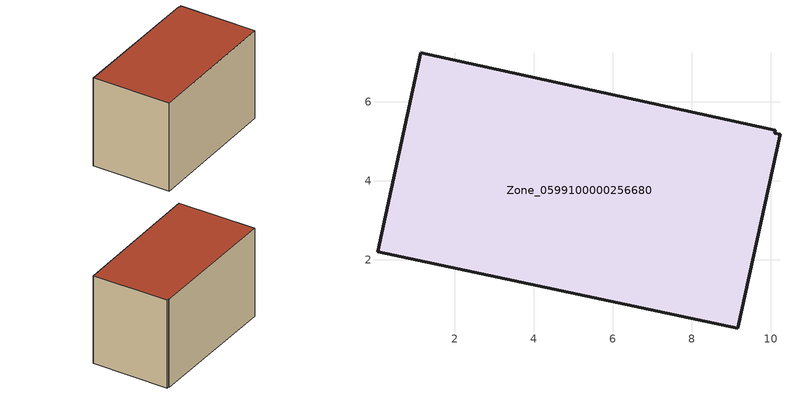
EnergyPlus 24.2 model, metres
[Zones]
Zone_0599100000256680
 floor ground (C_G): 0.05,2.2 1.14,7.23 10.11,5.27 10.1,5.2 10.23,5.17 9.17,0.27 z0
 wall outside (C_F): 10.1,5.2 10.11,5.27 1.14,7.23 0.05,2.2 9.17,0.27 10.23,5.17 10.1,5.2 z0:5.96
 roof outside (C_R): 1.14,7.23 0.05,2.2 9.17,0.27 10.23,5.17 10.1,5.2 10.11,5.27 z5.96
[BUILDING]
Pand.0599100000256680: North Axis=0; Terrain=City; Loads Convergence Tolerance Value=0.04; Temperature Convergence Tolerance Value=0.4; Solar Distribution=FullExterior; Maximum Number of Warmup Days=25; Minimum Number of Warmup Days=1
[Site:Location]
Rotterdam.The.Hague.AP_ZH_NLD Design_Conditions: Latitude=51.96; Longitude=4.45; Time Zone=1; Elevation=-4.5
[SITE:GROUNDTEMPERATURE:BUILDINGSURFACE]
18, 18, 18, 18, 18, 18, 18, 18, 18, 18, 18, 18
[MATERIAL] Thermal Absorptance=0.9; Solar Absorptance=0.7; Visible Absorptance=0.7
Name | Roughness | Thickness | Conductivity | Density | Specific Heat
G.TC.1975-1991 | MediumSmooth | 0.15 | 0.288461 | 540 | 1210
F.TC.1975-1991 | Rough | 0.3 | 0.230769 | 1920 | 840
R.TC.1975-1991 | MediumRough | 0.2 | 0.153846 | 1500 | 1000
[CONSTRUCTION]
C_G: G.TC.1975-1991
C_F: F.TC.1975-1991
C_R: R.TC.1975-1991
[ZONE]
Zone_0599100000256680: Type=1; Multiplier=1; Ceiling Height=Autocalculate; Volume=Autocalculate; Floor Area=autocalculate; Part of Total Floor Area=Yes
[ZONEINFILTRATION:DESIGNFLOWRATE]
Infil_Zone_0599100000256680: Zone or ZoneList or Space or SpaceList=Zone_0599100000256680; Schedule=AlwaysOn; Design Flow Rate Calculation Method=Flow/Area; Flow Rate per Floor Area=0.003; Constant Term Coefficient=1; Temperature Term Coefficient=0; Velocity Term Coefficient=0; Velocity Squared Term Coefficient=0
[HVACTEMPLATE:ZONE:IDEALLOADSAIRSYSTEM]
Zone_0599100000256680: Maximum Heating Supply Air Temperature=50; Minimum Cooling Supply Air Temperature=13; Maximum Heating Supply Air Humidity Ratio=0.0156; Minimum Cooling Supply Air Humidity Ratio=0.0077; Heating Limit=NoLimit; Cooling Limit=NoLimit; Dehumidification Control Type=ConstantSensibleHeatRatio; Cooling Sensible Heat Ratio=0.7; Dehumidification Setpoint=60; Humidification Control Type=None; Humidification Setpoint=30; Outdoor Air Method=None; Outdoor Air Flow Rate per Person=0.00944; Outdoor Air Flow Rate per Zone Floor Area=0; Outdoor Air Flow Rate per Zone=0; Demand Controlled Ventilation Type=None; Outdoor Air Economizer Type=NoEconomizer; Heat Recovery Type=None; Sensible Heat Recovery Effectiveness=0.7; Latent Heat Recovery Effectiveness=0.65
[ZONECONTROL:THERMOSTAT]
ThermostatControl_Zone_0599100000256680: Zone or ZoneList=Zone_0599100000256680; Control Type Schedule=DualSetpointControlType; Control 1=Thermostat_Zone_0599100000256680; Temperature Difference Between Cutout And Setpoint=0
[THERMOSTATSETPOINT:DUALSETPOINT]
Thermostat_Zone_0599100000256680: Heating Setpoint Temperature Schedule=HeatingSetpoint_Zone_0599100000256680; Cooling Setpoint Temperature Schedule=CoolingSetpoint_Zone_0599100000256680
[SCHEDULE:COMPACT]
HeatingSetpoint_Zone_0599100000256680: Through: 12/31, For: AllDays, Until: 24:00, 21
CoolingSetpoint_Zone_0599100000256680: Through: 12/31, For: AllDays, Until: 24:00, 24
DualSetpointControlType: Through: 12/31, For: AllDays, Until: 24:00, 4
AlwaysOn: Through: 12/31, For: AllDays, Until: 24:00, 1
